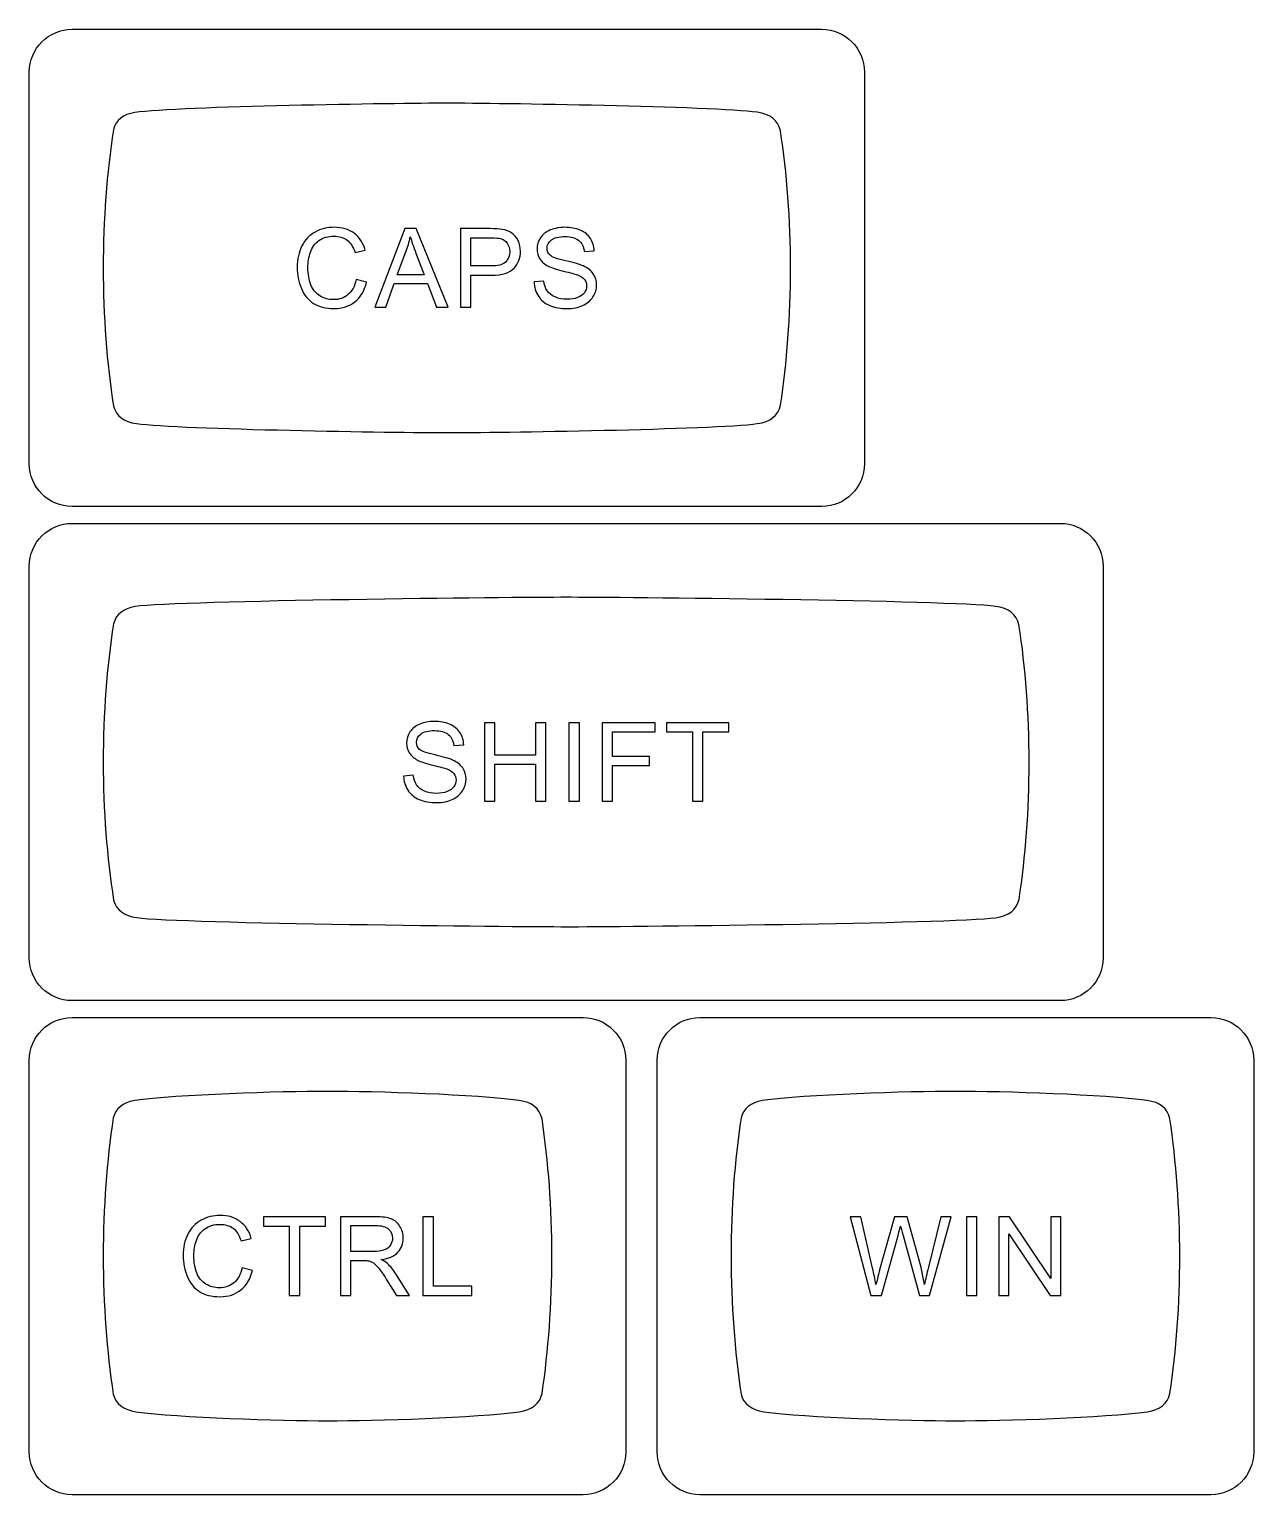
# Model space of a CAD drawing. Header units: millimetres. Extents: x -493 to 473, y -489 to 489.
# Drawn here: x -481.3 to -434.1, y -488.9 to -432.4 of the extents above; entities that cross this region are included whole.
import ezdxf

# ---------------------------------------------------------------- set-up
doc = ezdxf.new("R2010")
doc.units = ezdxf.units.MM
doc.header["$MEASUREMENT"] = 0
doc.layers.add('Layer 1', color=7, linetype='Continuous')

msp = doc.modelspace()

# ---------------------------------------------------------------- linework, layer by layer
at = {"layer": 'Layer 1', "color": 251}
for points, knots in [([(-479.6309, -450.8144), (-479.6309, -450.8144), (-450.7235, -450.8144), (-450.7235, -450.8144), (-450.7235, -450.8144), (-449.818, -450.8144), (-449.0772, -450.0736), (-449.0772, -449.1681), (-449.0772, -449.1681), (-449.0772, -449.1681), (-449.0772, -434.0607), (-449.0772, -434.0607), (-449.0772, -434.0607), (-449.0772, -433.1552), (-449.818, -432.4144), (-450.7235, -432.4144), (-450.7235, -432.4144), (-450.7235, -432.4144), (-479.6309, -432.4144), (-479.6309, -432.4144), (-479.6309, -432.4144), (-480.5364, -432.4144), (-481.2772, -433.1552), (-481.2772, -434.0607), (-481.2772, -434.0607), (-481.2772, -434.0607), (-481.2772, -449.1681), (-481.2772, -449.1681), (-481.2772, -449.1681), (-481.2772, -450.0736), (-480.5364, -450.8144), (-479.6309, -450.8144)], [0, 0, 0, 0, 0.1111111, 0.1111111, 0.1111111, 0.1111111, 0.2222222, 0.2222222, 0.2222222, 0.2222222, 0.3333333, 0.3333333, 0.3333333, 0.3333333, 0.4444444, 0.4444444, 0.4444444, 0.4444444, 0.5555556, 0.5555556, 0.5555556, 0.5555556, 0.6666667, 0.6666667, 0.6666667, 0.6666667, 0.7777778, 0.7777778, 0.7777778, 0.7777778, 1, 1, 1, 1]), ([(-465.1772, -435.265), (-463.3049, -435.2654), (-454.8796, -435.3875), (-453.2145, -435.6131), (-453.2145, -435.6131), (-453.2145, -435.6131), (-453.2145, -435.6131), (-453.2145, -435.6131), (-453.2145, -435.6131), (-452.7087, -435.686), (-452.4074, -435.9186), (-452.3166, -436.3233), (-452.3166, -436.3233), (-452.0653, -437.9762), (-451.9277, -439.7578), (-451.9273, -441.6155), (-451.9273, -441.6155), (-451.9269, -443.4732), (-452.0635, -445.2549), (-452.3141, -446.9078), (-452.3141, -446.9078), (-452.4045, -447.312), (-452.7052, -447.5444), (-453.21, -447.6173), (-453.21, -447.6173), (-454.8754, -447.8422), (-463.3123, -447.9652), (-465.1741, -447.9648), (-465.1741, -447.9648), (-467.036, -447.9645), (-475.4771, -447.8412), (-477.1431, -447.6154), (-477.1431, -447.6154), (-477.1431, -447.6154), (-477.143, -447.615), (-477.143, -447.615), (-477.143, -447.615), (-477.6345, -447.5442), (-477.933, -447.3225), (-478.0326, -446.9386), (-478.0326, -446.9386), (-478.2872, -445.2764), (-478.4267, -443.4843), (-478.4271, -441.6134), (-478.4271, -441.6134), (-478.4275, -439.7425), (-478.2888, -437.9472), (-478.0346, -436.2839), (-478.0346, -436.2839), (-477.9384, -435.917), (-477.6598, -435.699), (-477.2038, -435.6198), (-477.2038, -435.6198), (-475.5215, -435.3898), (-467.0495, -435.2646), (-465.1772, -435.265)], [0, 0, 0, 0, 0.0666667, 0.0666667, 0.0666667, 0.0666667, 0.1333333, 0.1333333, 0.1333333, 0.1333333, 0.2, 0.2, 0.2, 0.2, 0.2666667, 0.2666667, 0.2666667, 0.2666667, 0.3333333, 0.3333333, 0.3333333, 0.3333333, 0.4, 0.4, 0.4, 0.4, 0.4666667, 0.4666667, 0.4666667, 0.4666667, 0.5333333, 0.5333333, 0.5333333, 0.5333333, 0.6, 0.6, 0.6, 0.6, 0.6666667, 0.6666667, 0.6666667, 0.6666667, 0.7333333, 0.7333333, 0.7333333, 0.7333333, 0.8, 0.8, 0.8, 0.8, 0.8666667, 0.8666667, 0.8666667, 0.8666667, 1, 1, 1, 1]), ([(-479.6309, -469.8644), (-479.6309, -469.8644), (-441.5236, -469.8644), (-441.5236, -469.8644), (-441.5236, -469.8644), (-440.618, -469.8644), (-439.8772, -469.1236), (-439.8772, -468.2181), (-439.8772, -468.2181), (-439.8772, -468.2181), (-439.8772, -453.1107), (-439.8772, -453.1107), (-439.8772, -453.1107), (-439.8772, -452.2052), (-440.618, -451.4644), (-441.5236, -451.4644), (-441.5236, -451.4644), (-441.5236, -451.4644), (-479.6309, -451.4644), (-479.6309, -451.4644), (-479.6309, -451.4644), (-480.5364, -451.4644), (-481.2772, -452.2052), (-481.2772, -453.1107), (-481.2772, -453.1107), (-481.2772, -453.1107), (-481.2772, -468.2181), (-481.2772, -468.2181), (-481.2772, -468.2181), (-481.2772, -469.1236), (-480.5364, -469.8644), (-479.6309, -469.8644)], [0, 0, 0, 0, 0.1111111, 0.1111111, 0.1111111, 0.1111111, 0.2222222, 0.2222222, 0.2222222, 0.2222222, 0.3333333, 0.3333333, 0.3333333, 0.3333333, 0.4444444, 0.4444444, 0.4444444, 0.4444444, 0.5555556, 0.5555556, 0.5555556, 0.5555556, 0.6666667, 0.6666667, 0.6666667, 0.6666667, 0.7777778, 0.7777778, 0.7777778, 0.7777778, 1, 1, 1, 1]), ([(-460.5772, -454.315), (-458.6874, -454.3154), (-445.7072, -454.4375), (-444.0266, -454.6631), (-444.0266, -454.6631), (-444.0266, -454.6631), (-444.0266, -454.6631), (-444.0266, -454.6631), (-444.0266, -454.6631), (-443.516, -454.736), (-443.2119, -454.9686), (-443.1203, -455.3733), (-443.1203, -455.3733), (-442.8666, -457.0262), (-442.7277, -458.8078), (-442.7274, -460.6655), (-442.7274, -460.6655), (-442.7269, -462.5232), (-442.8648, -464.3049), (-443.1178, -465.9578), (-443.1178, -465.9578), (-443.209, -466.362), (-443.5125, -466.5944), (-444.022, -466.6673), (-444.022, -466.6673), (-445.7029, -466.8922), (-458.6949, -467.0152), (-460.5741, -467.0148), (-460.5741, -467.0148), (-462.4533, -467.0145), (-475.4495, -466.8912), (-477.131, -466.6655), (-477.131, -466.6655), (-477.131, -466.6655), (-477.1309, -466.665), (-477.1309, -466.665), (-477.1309, -466.665), (-477.6271, -466.5942), (-477.9283, -466.3725), (-478.0289, -465.9886), (-478.0289, -465.9886), (-478.2859, -464.3264), (-478.4267, -462.5343), (-478.427, -460.6634), (-478.427, -460.6634), (-478.4275, -458.7925), (-478.2875, -456.9972), (-478.0309, -455.334), (-478.0309, -455.334), (-477.9338, -454.967), (-477.6526, -454.749), (-477.1924, -454.6698), (-477.1924, -454.6698), (-475.4943, -454.4398), (-462.467, -454.3146), (-460.5772, -454.315)], [0, 0, 0, 0, 0.0666667, 0.0666667, 0.0666667, 0.0666667, 0.1333333, 0.1333333, 0.1333333, 0.1333333, 0.2, 0.2, 0.2, 0.2, 0.2666667, 0.2666667, 0.2666667, 0.2666667, 0.3333333, 0.3333333, 0.3333333, 0.3333333, 0.4, 0.4, 0.4, 0.4, 0.4666667, 0.4666667, 0.4666667, 0.4666667, 0.5333333, 0.5333333, 0.5333333, 0.5333333, 0.6, 0.6, 0.6, 0.6, 0.6666667, 0.6666667, 0.6666667, 0.6666667, 0.7333333, 0.7333333, 0.7333333, 0.7333333, 0.8, 0.8, 0.8, 0.8, 0.8666667, 0.8666667, 0.8666667, 0.8666667, 1, 1, 1, 1]), ([(-479.6309, -488.9144), (-479.6309, -488.9144), (-459.9235, -488.9144), (-459.9235, -488.9144), (-459.9235, -488.9144), (-459.018, -488.9144), (-458.2772, -488.1736), (-458.2772, -487.2681), (-458.2772, -487.2681), (-458.2772, -487.2681), (-458.2772, -472.1607), (-458.2772, -472.1607), (-458.2772, -472.1607), (-458.2772, -471.2552), (-459.018, -470.5144), (-459.9235, -470.5144), (-459.9235, -470.5144), (-459.9235, -470.5144), (-479.6309, -470.5144), (-479.6309, -470.5144), (-479.6309, -470.5144), (-480.5364, -470.5144), (-481.2772, -471.2552), (-481.2772, -472.1607), (-481.2772, -472.1607), (-481.2772, -472.1607), (-481.2772, -487.2681), (-481.2772, -487.2681), (-481.2772, -487.2681), (-481.2772, -488.1736), (-480.5364, -488.9144), (-479.6309, -488.9144)], [0, 0, 0, 0, 0.1111111, 0.1111111, 0.1111111, 0.1111111, 0.2222222, 0.2222222, 0.2222222, 0.2222222, 0.3333333, 0.3333333, 0.3333333, 0.3333333, 0.4444444, 0.4444444, 0.4444444, 0.4444444, 0.5555556, 0.5555556, 0.5555556, 0.5555556, 0.6666667, 0.6666667, 0.6666667, 0.6666667, 0.7777778, 0.7777778, 0.7777778, 0.7777778, 1, 1, 1, 1]), ([(-455.4238, -488.9144), (-455.4238, -488.9144), (-435.7164, -488.9144), (-435.7164, -488.9144), (-435.7164, -488.9144), (-434.8109, -488.9144), (-434.0701, -488.1736), (-434.0701, -487.2681), (-434.0701, -487.2681), (-434.0701, -487.2681), (-434.0701, -472.1607), (-434.0701, -472.1607), (-434.0701, -472.1607), (-434.0701, -471.2552), (-434.8109, -470.5144), (-435.7164, -470.5144), (-435.7164, -470.5144), (-435.7164, -470.5144), (-455.4238, -470.5144), (-455.4238, -470.5144), (-455.4238, -470.5144), (-456.3293, -470.5144), (-457.0701, -471.2552), (-457.0701, -472.1607), (-457.0701, -472.1607), (-457.0701, -472.1607), (-457.0701, -487.2681), (-457.0701, -487.2681), (-457.0701, -487.2681), (-457.0701, -488.1736), (-456.3293, -488.9144), (-455.4238, -488.9144)], [0, 0, 0, 0, 0.1111111, 0.1111111, 0.1111111, 0.1111111, 0.2222222, 0.2222222, 0.2222222, 0.2222222, 0.3333333, 0.3333333, 0.3333333, 0.3333333, 0.4444444, 0.4444444, 0.4444444, 0.4444444, 0.5555556, 0.5555556, 0.5555556, 0.5555556, 0.6666667, 0.6666667, 0.6666667, 0.6666667, 0.7777778, 0.7777778, 0.7777778, 0.7777778, 1, 1, 1, 1]), ([(-469.7788, -473.365), (-467.9415, -473.3654), (-464.0243, -473.4875), (-462.3904, -473.7131), (-462.3904, -473.7131), (-462.3904, -473.7131), (-462.3904, -473.7131), (-462.3904, -473.7131), (-462.3904, -473.7131), (-461.894, -473.786), (-461.5984, -474.0186), (-461.5093, -474.4233), (-461.5093, -474.4233), (-461.2627, -476.0763), (-461.1277, -477.8578), (-461.1273, -479.7155), (-461.1273, -479.7155), (-461.1269, -481.5732), (-461.261, -483.3549), (-461.5069, -485.0078), (-461.5069, -485.0078), (-461.5955, -485.412), (-461.8906, -485.6444), (-462.3859, -485.7172), (-462.3859, -485.7172), (-464.0201, -485.9422), (-467.9488, -486.0652), (-469.7757, -486.0648), (-469.7757, -486.0648), (-471.6027, -486.0645), (-475.5324, -485.9412), (-477.1671, -485.7155), (-477.1671, -485.7155), (-477.1671, -485.7155), (-477.1671, -485.715), (-477.1671, -485.715), (-477.1671, -485.715), (-477.6494, -485.6442), (-477.9423, -485.4225), (-478.0401, -485.0386), (-478.0401, -485.0386), (-478.2899, -483.3764), (-478.4268, -481.5842), (-478.4271, -479.7134), (-478.4271, -479.7134), (-478.4275, -477.8425), (-478.2914, -476.0472), (-478.042, -474.3839), (-478.042, -474.3839), (-477.9476, -474.017), (-477.6742, -473.799), (-477.2268, -473.7198), (-477.2268, -473.7198), (-475.576, -473.4898), (-471.616, -473.3646), (-469.7788, -473.365)], [0, 0, 0, 0, 0.0666667, 0.0666667, 0.0666667, 0.0666667, 0.1333333, 0.1333333, 0.1333333, 0.1333333, 0.2, 0.2, 0.2, 0.2, 0.2666667, 0.2666667, 0.2666667, 0.2666667, 0.3333333, 0.3333333, 0.3333333, 0.3333333, 0.4, 0.4, 0.4, 0.4, 0.4666667, 0.4666667, 0.4666667, 0.4666667, 0.5333333, 0.5333333, 0.5333333, 0.5333333, 0.6, 0.6, 0.6, 0.6, 0.6666667, 0.6666667, 0.6666667, 0.6666667, 0.7333333, 0.7333333, 0.7333333, 0.7333333, 0.8, 0.8, 0.8, 0.8, 0.8666667, 0.8666667, 0.8666667, 0.8666667, 1, 1, 1, 1]), ([(-445.5717, -473.365), (-443.7344, -473.3654), (-439.8172, -473.4875), (-438.1833, -473.7131), (-438.1833, -473.7131), (-438.1833, -473.7131), (-438.1833, -473.7131), (-438.1833, -473.7131), (-438.1833, -473.7131), (-437.6869, -473.786), (-437.3913, -474.0186), (-437.3022, -474.4233), (-437.3022, -474.4233), (-437.0556, -476.0763), (-436.9206, -477.8578), (-436.9202, -479.7155), (-436.9202, -479.7155), (-436.9198, -481.5732), (-437.0539, -483.3549), (-437.2998, -485.0078), (-437.2998, -485.0078), (-437.3884, -485.412), (-437.6835, -485.6444), (-438.1788, -485.7172), (-438.1788, -485.7172), (-439.813, -485.9422), (-443.7417, -486.0652), (-445.5686, -486.0648), (-445.5686, -486.0648), (-447.3956, -486.0645), (-451.3253, -485.9412), (-452.96, -485.7155), (-452.96, -485.7155), (-452.96, -485.7155), (-452.96, -485.715), (-452.96, -485.715), (-452.96, -485.715), (-453.4423, -485.6442), (-453.7352, -485.4225), (-453.833, -485.0386), (-453.833, -485.0386), (-454.0828, -483.3764), (-454.2197, -481.5842), (-454.22, -479.7134), (-454.22, -479.7134), (-454.2204, -477.8425), (-454.0843, -476.0472), (-453.8349, -474.3839), (-453.8349, -474.3839), (-453.7405, -474.017), (-453.4671, -473.799), (-453.0197, -473.7198), (-453.0197, -473.7198), (-451.3689, -473.4898), (-447.4089, -473.3646), (-445.5717, -473.365)], [0, 0, 0, 0, 0.0666667, 0.0666667, 0.0666667, 0.0666667, 0.1333333, 0.1333333, 0.1333333, 0.1333333, 0.2, 0.2, 0.2, 0.2, 0.2666667, 0.2666667, 0.2666667, 0.2666667, 0.3333333, 0.3333333, 0.3333333, 0.3333333, 0.4, 0.4, 0.4, 0.4, 0.4666667, 0.4666667, 0.4666667, 0.4666667, 0.5333333, 0.5333333, 0.5333333, 0.5333333, 0.6, 0.6, 0.6, 0.6, 0.6666667, 0.6666667, 0.6666667, 0.6666667, 0.7333333, 0.7333333, 0.7333333, 0.7333333, 0.8, 0.8, 0.8, 0.8, 0.8666667, 0.8666667, 0.8666667, 0.8666667, 1, 1, 1, 1])]:
    msp.add_open_spline(points, degree=3, knots=knots, dxfattribs=at)
at = {"layer": 'Layer 1', "color": 132}
for points, knots in [([(-468.6754, -442.0671), (-468.6754, -442.0671), (-468.2732, -442.1687), (-468.2732, -442.1687), (-468.2732, -442.1687), (-468.3571, -442.4982), (-468.5081, -442.7487), (-468.7262, -442.9216), (-468.7262, -442.9216), (-468.9442, -443.0944), (-469.2109, -443.1812), (-469.5262, -443.1812), (-469.5262, -443.1812), (-469.8522, -443.1812), (-470.1175, -443.1149), (-470.3221, -442.9815), (-470.3221, -442.9815), (-470.5267, -442.8489), (-470.6819, -442.6563), (-470.7885, -442.4044), (-470.7885, -442.4044), (-470.895, -442.1518), (-470.9486, -441.8816), (-470.9486, -441.5923), (-470.9486, -441.5923), (-470.9486, -441.2769), (-470.8887, -441.0018), (-470.768, -440.7668), (-470.768, -440.7668), (-470.6474, -440.5319), (-470.4759, -440.3534), (-470.2537, -440.2313), (-470.2537, -440.2313), (-470.0314, -440.1092), (-469.7866, -440.0486), (-469.5199, -440.0486), (-469.5199, -440.0486), (-469.2165, -440.0486), (-468.9618, -440.1255), (-468.7558, -440.28), (-468.7558, -440.28), (-468.5491, -440.4345), (-468.4051, -440.6511), (-468.324, -440.9305), (-468.324, -440.9305), (-468.324, -440.9305), (-468.7177, -441.0236), (-468.7177, -441.0236), (-468.7177, -441.0236), (-468.7875, -440.8035), (-468.8898, -440.6426), (-469.0232, -440.5424), (-469.0232, -440.5424), (-469.1565, -440.4415), (-469.3245, -440.3915), (-469.527, -440.3915), (-469.527, -440.3915), (-469.7591, -440.3915), (-469.9538, -440.4472), (-470.1097, -440.5587), (-470.1097, -440.5587), (-470.2657, -440.6701), (-470.3757, -440.8204), (-470.4385, -441.0081), (-470.4385, -441.0081), (-470.502, -441.1965), (-470.5338, -441.3905), (-470.5338, -441.5902), (-470.5338, -441.5902), (-470.5338, -441.8477), (-470.4964, -442.0728), (-470.4216, -442.2647), (-470.4216, -442.2647), (-470.3468, -442.4573), (-470.2304, -442.6005), (-470.0723, -442.6958), (-470.0723, -442.6958), (-469.9143, -442.791), (-469.7436, -442.8383), (-469.5594, -442.8383), (-469.5594, -442.8383), (-469.335, -442.8383), (-469.146, -442.7734), (-468.9907, -442.6443), (-468.9907, -442.6443), (-468.8355, -442.5145), (-468.7304, -442.3225), (-468.6754, -442.0671)], [0, 0, 0, 0, 0.0434783, 0.0434783, 0.0434783, 0.0434783, 0.0869565, 0.0869565, 0.0869565, 0.0869565, 0.1304348, 0.1304348, 0.1304348, 0.1304348, 0.173913, 0.173913, 0.173913, 0.173913, 0.2173913, 0.2173913, 0.2173913, 0.2173913, 0.2608696, 0.2608696, 0.2608696, 0.2608696, 0.3043478, 0.3043478, 0.3043478, 0.3043478, 0.3478261, 0.3478261, 0.3478261, 0.3478261, 0.3913043, 0.3913043, 0.3913043, 0.3913043, 0.4347826, 0.4347826, 0.4347826, 0.4347826, 0.4782609, 0.4782609, 0.4782609, 0.4782609, 0.5217391, 0.5217391, 0.5217391, 0.5217391, 0.5652174, 0.5652174, 0.5652174, 0.5652174, 0.6086957, 0.6086957, 0.6086957, 0.6086957, 0.6521739, 0.6521739, 0.6521739, 0.6521739, 0.6956522, 0.6956522, 0.6956522, 0.6956522, 0.7391304, 0.7391304, 0.7391304, 0.7391304, 0.7826087, 0.7826087, 0.7826087, 0.7826087, 0.826087, 0.826087, 0.826087, 0.826087, 0.8695652, 0.8695652, 0.8695652, 0.8695652, 0.9130435, 0.9130435, 0.9130435, 0.9130435, 1, 1, 1, 1]), ([(-467.9606, -443.1304), (-467.9606, -443.1304), (-466.7979, -440.0994), (-466.7979, -440.0994), (-466.7979, -440.0994), (-466.7979, -440.0994), (-466.3569, -440.0994), (-466.3569, -440.0994), (-466.3569, -440.0994), (-466.3569, -440.0994), (-465.1229, -443.1304), (-465.1229, -443.1304), (-465.1229, -443.1304), (-465.1229, -443.1304), (-465.5794, -443.1304), (-465.5794, -443.1304), (-465.5794, -443.1304), (-465.5794, -443.1304), (-465.9301, -442.2118), (-465.9301, -442.2118), (-465.9301, -442.2118), (-465.9301, -442.2118), (-467.2064, -442.2118), (-467.2064, -442.2118), (-467.2064, -442.2118), (-467.2064, -442.2118), (-467.5352, -443.1304), (-467.5352, -443.1304), (-467.5352, -443.1304), (-467.5352, -443.1304), (-467.9606, -443.1304), (-467.9606, -443.1304)], [0, 0, 0, 0, 0.1111111, 0.1111111, 0.1111111, 0.1111111, 0.2222222, 0.2222222, 0.2222222, 0.2222222, 0.3333333, 0.3333333, 0.3333333, 0.3333333, 0.4444444, 0.4444444, 0.4444444, 0.4444444, 0.5555556, 0.5555556, 0.5555556, 0.5555556, 0.6666667, 0.6666667, 0.6666667, 0.6666667, 0.7777778, 0.7777778, 0.7777778, 0.7777778, 1, 1, 1, 1]), ([(-464.6558, -443.1304), (-464.6558, -443.1304), (-464.6558, -440.0994), (-464.6558, -440.0994), (-464.6558, -440.0994), (-464.6558, -440.0994), (-463.5114, -440.0994), (-463.5114, -440.0994), (-463.5114, -440.0994), (-463.3104, -440.0994), (-463.1565, -440.1092), (-463.05, -440.1283), (-463.05, -440.1283), (-462.9011, -440.153), (-462.7763, -440.2003), (-462.6754, -440.2694), (-462.6754, -440.2694), (-462.5745, -440.3392), (-462.4933, -440.4366), (-462.4319, -440.5615), (-462.4319, -440.5615), (-462.3706, -440.6864), (-462.3402, -440.824), (-462.3402, -440.9742), (-462.3402, -440.9742), (-462.3402, -441.2311), (-462.4221, -441.4491), (-462.5865, -441.6269), (-462.5865, -441.6269), (-462.7501, -441.8054), (-463.0472, -441.8943), (-463.4762, -441.8943), (-463.4762, -441.8943), (-463.4762, -441.8943), (-464.2537, -441.8943), (-464.2537, -441.8943), (-464.2537, -441.8943), (-464.2537, -441.8943), (-464.2537, -443.1304), (-464.2537, -443.1304), (-464.2537, -443.1304), (-464.2537, -443.1304), (-464.6558, -443.1304), (-464.6558, -443.1304)], [0, 0, 0, 0, 0.0833333, 0.0833333, 0.0833333, 0.0833333, 0.1666667, 0.1666667, 0.1666667, 0.1666667, 0.25, 0.25, 0.25, 0.25, 0.3333333, 0.3333333, 0.3333333, 0.3333333, 0.4166667, 0.4166667, 0.4166667, 0.4166667, 0.5, 0.5, 0.5, 0.5, 0.5833333, 0.5833333, 0.5833333, 0.5833333, 0.6666667, 0.6666667, 0.6666667, 0.6666667, 0.75, 0.75, 0.75, 0.75, 0.8333333, 0.8333333, 0.8333333, 0.8333333, 1, 1, 1, 1]), ([(-461.8146, -442.1567), (-461.8146, -442.1567), (-461.4378, -442.1229), (-461.4378, -442.1229), (-461.4378, -442.1229), (-461.4202, -442.2753), (-461.3785, -442.4002), (-461.3129, -442.4982), (-461.3129, -442.4982), (-461.2473, -442.5956), (-461.1457, -442.6746), (-461.0081, -442.7353), (-461.0081, -442.7353), (-460.8705, -442.7953), (-460.7153, -442.8256), (-460.5432, -442.8256), (-460.5432, -442.8256), (-460.3901, -442.8256), (-460.2553, -442.803), (-460.1382, -442.7572), (-460.1382, -442.7572), (-460.0211, -442.7113), (-459.9343, -442.6485), (-459.8771, -442.5688), (-459.8771, -442.5688), (-459.82, -442.4891), (-459.7911, -442.4023), (-459.7911, -442.3091), (-459.7911, -442.3091), (-459.7911, -442.2146), (-459.8186, -442.132), (-459.8736, -442.0608), (-459.8736, -442.0608), (-459.9286, -441.9902), (-460.0196, -441.931), (-460.1466, -441.8823), (-460.1466, -441.8823), (-460.2278, -441.8512), (-460.4077, -441.8018), (-460.6864, -441.7348), (-460.6864, -441.7348), (-460.9651, -441.6678), (-461.1598, -441.605), (-461.2713, -441.5457), (-461.2713, -441.5457), (-461.4159, -441.4695), (-461.5232, -441.375), (-461.5937, -441.2628), (-461.5937, -441.2628), (-461.665, -441.1506), (-461.7003, -441.0243), (-461.7003, -440.8853), (-461.7003, -440.8853), (-461.7003, -440.7315), (-461.6565, -440.5883), (-461.5697, -440.4557), (-461.5697, -440.4557), (-461.483, -440.3223), (-461.3567, -440.2214), (-461.1895, -440.1523), (-461.1895, -440.1523), (-461.0229, -440.0831), (-460.8374, -440.0486), (-460.6335, -440.0486), (-460.6335, -440.0486), (-460.4091, -440.0486), (-460.2109, -440.0845), (-460.0394, -440.1572), (-460.0394, -440.1572), (-459.868, -440.2292), (-459.736, -440.3357), (-459.6436, -440.4768), (-459.6436, -440.4768), (-459.5512, -440.6172), (-459.5018, -440.7767), (-459.4947, -440.9545), (-459.4947, -440.9545), (-459.4947, -440.9545), (-459.88, -440.9841), (-459.88, -440.9841), (-459.88, -440.9841), (-459.9004, -440.7929), (-459.9703, -440.6483), (-460.0895, -440.5509), (-460.0895, -440.5509), (-460.2087, -440.4528), (-460.3851, -440.4042), (-460.618, -440.4042), (-460.618, -440.4042), (-460.8607, -440.4042), (-461.0378, -440.4486), (-461.1485, -440.5375), (-461.1485, -440.5375), (-461.2593, -440.6264), (-461.315, -440.7336), (-461.315, -440.8592), (-461.315, -440.8592), (-461.315, -440.9679), (-461.2755, -441.0575), (-461.1972, -441.128), (-461.1972, -441.128), (-461.1196, -441.1979), (-460.9185, -441.2706), (-460.5926, -441.3439), (-460.5926, -441.3439), (-460.2666, -441.418), (-460.0429, -441.4822), (-459.9216, -441.5373), (-459.9216, -441.5373), (-459.7459, -441.6184), (-459.6154, -441.7207), (-459.5314, -441.8456), (-459.5314, -441.8456), (-459.4474, -441.9698), (-459.4058, -442.113), (-459.4058, -442.2753), (-459.4058, -442.2753), (-459.4058, -442.4368), (-459.4517, -442.5878), (-459.5441, -442.7304), (-459.5441, -442.7304), (-459.6365, -442.8729), (-459.7685, -442.9836), (-459.9413, -443.0627), (-459.9413, -443.0627), (-460.1142, -443.1417), (-460.3082, -443.1812), (-460.5248, -443.1812), (-460.5248, -443.1812), (-460.7986, -443.1812), (-461.0279, -443.141), (-461.2127, -443.0613), (-461.2127, -443.0613), (-461.3983, -442.9815), (-461.5429, -442.8616), (-461.6481, -442.7007), (-461.6481, -442.7007), (-461.7539, -442.5406), (-461.8089, -442.3592), (-461.8146, -442.1567)], [0, 0, 0, 0, 0.0277778, 0.0277778, 0.0277778, 0.0277778, 0.0555556, 0.0555556, 0.0555556, 0.0555556, 0.0833333, 0.0833333, 0.0833333, 0.0833333, 0.1111111, 0.1111111, 0.1111111, 0.1111111, 0.1388889, 0.1388889, 0.1388889, 0.1388889, 0.1666667, 0.1666667, 0.1666667, 0.1666667, 0.1944444, 0.1944444, 0.1944444, 0.1944444, 0.2222222, 0.2222222, 0.2222222, 0.2222222, 0.25, 0.25, 0.25, 0.25, 0.2777778, 0.2777778, 0.2777778, 0.2777778, 0.3055556, 0.3055556, 0.3055556, 0.3055556, 0.3333333, 0.3333333, 0.3333333, 0.3333333, 0.3611111, 0.3611111, 0.3611111, 0.3611111, 0.3888889, 0.3888889, 0.3888889, 0.3888889, 0.4166667, 0.4166667, 0.4166667, 0.4166667, 0.4444444, 0.4444444, 0.4444444, 0.4444444, 0.4722222, 0.4722222, 0.4722222, 0.4722222, 0.5, 0.5, 0.5, 0.5, 0.5277778, 0.5277778, 0.5277778, 0.5277778, 0.5555556, 0.5555556, 0.5555556, 0.5555556, 0.5833333, 0.5833333, 0.5833333, 0.5833333, 0.6111111, 0.6111111, 0.6111111, 0.6111111, 0.6388889, 0.6388889, 0.6388889, 0.6388889, 0.6666667, 0.6666667, 0.6666667, 0.6666667, 0.6944444, 0.6944444, 0.6944444, 0.6944444, 0.7222222, 0.7222222, 0.7222222, 0.7222222, 0.75, 0.75, 0.75, 0.75, 0.7777778, 0.7777778, 0.7777778, 0.7777778, 0.8055556, 0.8055556, 0.8055556, 0.8055556, 0.8333333, 0.8333333, 0.8333333, 0.8333333, 0.8611111, 0.8611111, 0.8611111, 0.8611111, 0.8888889, 0.8888889, 0.8888889, 0.8888889, 0.9166667, 0.9166667, 0.9166667, 0.9166667, 0.9444444, 0.9444444, 0.9444444, 0.9444444, 1, 1, 1, 1]), ([(-467.0886, -441.8858), (-467.0886, -441.8858), (-466.0557, -441.8858), (-466.0557, -441.8858), (-466.0557, -441.8858), (-466.0557, -441.8858), (-466.3718, -441.0455), (-466.3718, -441.0455), (-466.3718, -441.0455), (-466.467, -440.7901), (-466.539, -440.5791), (-466.5891, -440.4126), (-466.5891, -440.4126), (-466.6307, -440.6102), (-466.6864, -440.8042), (-466.7563, -440.9961), (-466.7563, -440.9961), (-466.7563, -440.9961), (-467.0886, -441.8858), (-467.0886, -441.8858)], [0, 0, 0, 0, 0.1666667, 0.1666667, 0.1666667, 0.1666667, 0.3333333, 0.3333333, 0.3333333, 0.3333333, 0.5, 0.5, 0.5, 0.5, 0.6666667, 0.6666667, 0.6666667, 0.6666667, 1, 1, 1, 1]), ([(-464.2537, -441.5387), (-464.2537, -441.5387), (-463.4705, -441.5387), (-463.4705, -441.5387), (-463.4705, -441.5387), (-463.2109, -441.5387), (-463.0274, -441.4907), (-462.9181, -441.394), (-462.9181, -441.394), (-462.8094, -441.2974), (-462.7551, -441.1619), (-462.7551, -440.9862), (-462.7551, -440.9862), (-462.7551, -440.8599), (-462.7868, -440.7513), (-462.851, -440.661), (-462.851, -440.661), (-462.9152, -440.5707), (-462.9999, -440.5107), (-463.1043, -440.4818), (-463.1043, -440.4818), (-463.1721, -440.4641), (-463.2969, -440.455), (-463.4783, -440.455), (-463.4783, -440.455), (-463.4783, -440.455), (-464.2537, -440.455), (-464.2537, -440.455), (-464.2537, -440.455), (-464.2537, -440.455), (-464.2537, -441.5387), (-464.2537, -441.5387)], [0, 0, 0, 0, 0.1111111, 0.1111111, 0.1111111, 0.1111111, 0.2222222, 0.2222222, 0.2222222, 0.2222222, 0.3333333, 0.3333333, 0.3333333, 0.3333333, 0.4444444, 0.4444444, 0.4444444, 0.4444444, 0.5555556, 0.5555556, 0.5555556, 0.5555556, 0.6666667, 0.6666667, 0.6666667, 0.6666667, 0.7777778, 0.7777778, 0.7777778, 0.7777778, 1, 1, 1, 1]), ([(-466.8478, -461.2067), (-466.8478, -461.2067), (-466.471, -461.1729), (-466.471, -461.1729), (-466.471, -461.1729), (-466.4534, -461.3253), (-466.4117, -461.4502), (-466.3461, -461.5482), (-466.3461, -461.5482), (-466.2805, -461.6456), (-466.1789, -461.7246), (-466.0413, -461.7853), (-466.0413, -461.7853), (-465.9037, -461.8453), (-465.7485, -461.8756), (-465.5764, -461.8756), (-465.5764, -461.8756), (-465.4233, -461.8756), (-465.2885, -461.853), (-465.1714, -461.8072), (-465.1714, -461.8072), (-465.0543, -461.7613), (-464.9675, -461.6985), (-464.9103, -461.6188), (-464.9103, -461.6188), (-464.8532, -461.5391), (-464.8243, -461.4523), (-464.8243, -461.3591), (-464.8243, -461.3591), (-464.8243, -461.2646), (-464.8518, -461.182), (-464.9068, -461.1108), (-464.9068, -461.1108), (-464.9618, -461.0402), (-465.0528, -460.981), (-465.1798, -460.9323), (-465.1798, -460.9323), (-465.261, -460.9012), (-465.4409, -460.8518), (-465.7196, -460.7848), (-465.7196, -460.7848), (-465.9983, -460.7178), (-466.193, -460.655), (-466.3045, -460.5957), (-466.3045, -460.5957), (-466.4491, -460.5195), (-466.5564, -460.425), (-466.6269, -460.3128), (-466.6269, -460.3128), (-466.6982, -460.2006), (-466.7335, -460.0743), (-466.7335, -459.9353), (-466.7335, -459.9353), (-466.7335, -459.7815), (-466.6897, -459.6383), (-466.6029, -459.5057), (-466.6029, -459.5057), (-466.5162, -459.3723), (-466.3899, -459.2714), (-466.2227, -459.2023), (-466.2227, -459.2023), (-466.0561, -459.1331), (-465.8706, -459.0986), (-465.6667, -459.0986), (-465.6667, -459.0986), (-465.4423, -459.0986), (-465.2441, -459.1345), (-465.0726, -459.2072), (-465.0726, -459.2072), (-464.9012, -459.2792), (-464.7692, -459.3857), (-464.6768, -459.5268), (-464.6768, -459.5268), (-464.5844, -459.6672), (-464.535, -459.8267), (-464.5279, -460.0045), (-464.5279, -460.0045), (-464.5279, -460.0045), (-464.9132, -460.0341), (-464.9132, -460.0341), (-464.9132, -460.0341), (-464.9336, -459.8429), (-465.0035, -459.6983), (-465.1227, -459.6009), (-465.1227, -459.6009), (-465.2419, -459.5028), (-465.4183, -459.4542), (-465.6512, -459.4542), (-465.6512, -459.4542), (-465.8939, -459.4542), (-466.071, -459.4986), (-466.1817, -459.5875), (-466.1817, -459.5875), (-466.2925, -459.6764), (-466.3482, -459.7836), (-466.3482, -459.9092), (-466.3482, -459.9092), (-466.3482, -460.0179), (-466.3087, -460.1075), (-466.2304, -460.178), (-466.2304, -460.178), (-466.1528, -460.2479), (-465.9517, -460.3206), (-465.6258, -460.3939), (-465.6258, -460.3939), (-465.2998, -460.468), (-465.0761, -460.5322), (-464.9548, -460.5873), (-464.9548, -460.5873), (-464.7791, -460.6684), (-464.6486, -460.7707), (-464.5646, -460.8956), (-464.5646, -460.8956), (-464.4806, -461.0198), (-464.439, -461.163), (-464.439, -461.3253), (-464.439, -461.3253), (-464.439, -461.4868), (-464.4849, -461.6378), (-464.5773, -461.7804), (-464.5773, -461.7804), (-464.6697, -461.9229), (-464.8017, -462.0336), (-464.9745, -462.1127), (-464.9745, -462.1127), (-465.1474, -462.1917), (-465.3414, -462.2312), (-465.558, -462.2312), (-465.558, -462.2312), (-465.8318, -462.2312), (-466.0611, -462.191), (-466.2459, -462.1113), (-466.2459, -462.1113), (-466.4315, -462.0315), (-466.5761, -461.9116), (-466.6813, -461.7507), (-466.6813, -461.7507), (-466.7871, -461.5906), (-466.8421, -461.4092), (-466.8478, -461.2067)], [0, 0, 0, 0, 0.0277778, 0.0277778, 0.0277778, 0.0277778, 0.0555556, 0.0555556, 0.0555556, 0.0555556, 0.0833333, 0.0833333, 0.0833333, 0.0833333, 0.1111111, 0.1111111, 0.1111111, 0.1111111, 0.1388889, 0.1388889, 0.1388889, 0.1388889, 0.1666667, 0.1666667, 0.1666667, 0.1666667, 0.1944444, 0.1944444, 0.1944444, 0.1944444, 0.2222222, 0.2222222, 0.2222222, 0.2222222, 0.25, 0.25, 0.25, 0.25, 0.2777778, 0.2777778, 0.2777778, 0.2777778, 0.3055556, 0.3055556, 0.3055556, 0.3055556, 0.3333333, 0.3333333, 0.3333333, 0.3333333, 0.3611111, 0.3611111, 0.3611111, 0.3611111, 0.3888889, 0.3888889, 0.3888889, 0.3888889, 0.4166667, 0.4166667, 0.4166667, 0.4166667, 0.4444444, 0.4444444, 0.4444444, 0.4444444, 0.4722222, 0.4722222, 0.4722222, 0.4722222, 0.5, 0.5, 0.5, 0.5, 0.5277778, 0.5277778, 0.5277778, 0.5277778, 0.5555556, 0.5555556, 0.5555556, 0.5555556, 0.5833333, 0.5833333, 0.5833333, 0.5833333, 0.6111111, 0.6111111, 0.6111111, 0.6111111, 0.6388889, 0.6388889, 0.6388889, 0.6388889, 0.6666667, 0.6666667, 0.6666667, 0.6666667, 0.6944444, 0.6944444, 0.6944444, 0.6944444, 0.7222222, 0.7222222, 0.7222222, 0.7222222, 0.75, 0.75, 0.75, 0.75, 0.7777778, 0.7777778, 0.7777778, 0.7777778, 0.8055556, 0.8055556, 0.8055556, 0.8055556, 0.8333333, 0.8333333, 0.8333333, 0.8333333, 0.8611111, 0.8611111, 0.8611111, 0.8611111, 0.8888889, 0.8888889, 0.8888889, 0.8888889, 0.9166667, 0.9166667, 0.9166667, 0.9166667, 0.9444444, 0.9444444, 0.9444444, 0.9444444, 1, 1, 1, 1]), ([(-463.7271, -462.1804), (-463.7271, -462.1804), (-463.7271, -459.1494), (-463.7271, -459.1494), (-463.7271, -459.1494), (-463.7271, -459.1494), (-463.3249, -459.1494), (-463.3249, -459.1494), (-463.3249, -459.1494), (-463.3249, -459.1494), (-463.3249, -460.3982), (-463.3249, -460.3982), (-463.3249, -460.3982), (-463.3249, -460.3982), (-461.7586, -460.3982), (-461.7586, -460.3982), (-461.7586, -460.3982), (-461.7586, -460.3982), (-461.7586, -459.1494), (-461.7586, -459.1494), (-461.7586, -459.1494), (-461.7586, -459.1494), (-461.3565, -459.1494), (-461.3565, -459.1494), (-461.3565, -459.1494), (-461.3565, -459.1494), (-461.3565, -462.1804), (-461.3565, -462.1804), (-461.3565, -462.1804), (-461.3565, -462.1804), (-461.7586, -462.1804), (-461.7586, -462.1804), (-461.7586, -462.1804), (-461.7586, -462.1804), (-461.7586, -460.7538), (-461.7586, -460.7538), (-461.7586, -460.7538), (-461.7586, -460.7538), (-463.3249, -460.7538), (-463.3249, -460.7538), (-463.3249, -460.7538), (-463.3249, -460.7538), (-463.3249, -462.1804), (-463.3249, -462.1804), (-463.3249, -462.1804), (-463.3249, -462.1804), (-463.7271, -462.1804), (-463.7271, -462.1804)], [0, 0, 0, 0, 0.0769231, 0.0769231, 0.0769231, 0.0769231, 0.1538462, 0.1538462, 0.1538462, 0.1538462, 0.2307692, 0.2307692, 0.2307692, 0.2307692, 0.3076923, 0.3076923, 0.3076923, 0.3076923, 0.3846154, 0.3846154, 0.3846154, 0.3846154, 0.4615385, 0.4615385, 0.4615385, 0.4615385, 0.5384615, 0.5384615, 0.5384615, 0.5384615, 0.6153846, 0.6153846, 0.6153846, 0.6153846, 0.6923077, 0.6923077, 0.6923077, 0.6923077, 0.7692308, 0.7692308, 0.7692308, 0.7692308, 0.8461538, 0.8461538, 0.8461538, 0.8461538, 1, 1, 1, 1]), ([(-460.4703, -462.1804), (-460.4703, -462.1804), (-460.4703, -459.1494), (-460.4703, -459.1494), (-460.4703, -459.1494), (-460.4703, -459.1494), (-460.0681, -459.1494), (-460.0681, -459.1494), (-460.0681, -459.1494), (-460.0681, -459.1494), (-460.0681, -462.1804), (-460.0681, -462.1804), (-460.0681, -462.1804), (-460.0681, -462.1804), (-460.4703, -462.1804), (-460.4703, -462.1804)], [0, 0, 0, 0, 0.2, 0.2, 0.2, 0.2, 0.4, 0.4, 0.4, 0.4, 0.6, 0.6, 0.6, 0.6, 1, 1, 1, 1]), ([(-459.1919, -462.1804), (-459.1919, -462.1804), (-459.1919, -459.1494), (-459.1919, -459.1494), (-459.1919, -459.1494), (-459.1919, -459.1494), (-457.1472, -459.1494), (-457.1472, -459.1494), (-457.1472, -459.1494), (-457.1472, -459.1494), (-457.1472, -459.505), (-457.1472, -459.505), (-457.1472, -459.505), (-457.1472, -459.505), (-458.7897, -459.505), (-458.7897, -459.505), (-458.7897, -459.505), (-458.7897, -459.505), (-458.7897, -460.449), (-458.7897, -460.449), (-458.7897, -460.449), (-458.7897, -460.449), (-457.3673, -460.449), (-457.3673, -460.449), (-457.3673, -460.449), (-457.3673, -460.449), (-457.3673, -460.8046), (-457.3673, -460.8046), (-457.3673, -460.8046), (-457.3673, -460.8046), (-458.7897, -460.8046), (-458.7897, -460.8046), (-458.7897, -460.8046), (-458.7897, -460.8046), (-458.7897, -462.1804), (-458.7897, -462.1804), (-458.7897, -462.1804), (-458.7897, -462.1804), (-459.1919, -462.1804), (-459.1919, -462.1804)], [0, 0, 0, 0, 0.0909091, 0.0909091, 0.0909091, 0.0909091, 0.1818182, 0.1818182, 0.1818182, 0.1818182, 0.2727273, 0.2727273, 0.2727273, 0.2727273, 0.3636364, 0.3636364, 0.3636364, 0.3636364, 0.4545455, 0.4545455, 0.4545455, 0.4545455, 0.5454545, 0.5454545, 0.5454545, 0.5454545, 0.6363636, 0.6363636, 0.6363636, 0.6363636, 0.7272727, 0.7272727, 0.7272727, 0.7272727, 0.8181818, 0.8181818, 0.8181818, 0.8181818, 1, 1, 1, 1]), ([(-455.7079, -462.1804), (-455.7079, -462.1804), (-455.7079, -459.505), (-455.7079, -459.505), (-455.7079, -459.505), (-455.7079, -459.505), (-456.7069, -459.505), (-456.7069, -459.505), (-456.7069, -459.505), (-456.7069, -459.505), (-456.7069, -459.1494), (-456.7069, -459.1494), (-456.7069, -459.1494), (-456.7069, -459.1494), (-454.3067, -459.1494), (-454.3067, -459.1494), (-454.3067, -459.1494), (-454.3067, -459.1494), (-454.3067, -459.505), (-454.3067, -459.505), (-454.3067, -459.505), (-454.3067, -459.505), (-455.3057, -459.505), (-455.3057, -459.505), (-455.3057, -459.505), (-455.3057, -459.505), (-455.3057, -462.1804), (-455.3057, -462.1804), (-455.3057, -462.1804), (-455.3057, -462.1804), (-455.7079, -462.1804), (-455.7079, -462.1804)], [0, 0, 0, 0, 0.1111111, 0.1111111, 0.1111111, 0.1111111, 0.2222222, 0.2222222, 0.2222222, 0.2222222, 0.3333333, 0.3333333, 0.3333333, 0.3333333, 0.4444444, 0.4444444, 0.4444444, 0.4444444, 0.5555556, 0.5555556, 0.5555556, 0.5555556, 0.6666667, 0.6666667, 0.6666667, 0.6666667, 0.7777778, 0.7777778, 0.7777778, 0.7777778, 1, 1, 1, 1]), ([(-473.0722, -480.1671), (-473.0722, -480.1671), (-472.67, -480.2687), (-472.67, -480.2687), (-472.67, -480.2687), (-472.7539, -480.5982), (-472.9049, -480.8487), (-473.123, -481.0216), (-473.123, -481.0216), (-473.341, -481.1944), (-473.6077, -481.2812), (-473.923, -481.2812), (-473.923, -481.2812), (-474.249, -481.2812), (-474.5143, -481.2149), (-474.7189, -481.0815), (-474.7189, -481.0815), (-474.9235, -480.9489), (-475.0787, -480.7563), (-475.1853, -480.5044), (-475.1853, -480.5044), (-475.2918, -480.2518), (-475.3454, -479.9816), (-475.3454, -479.6923), (-475.3454, -479.6923), (-475.3454, -479.3769), (-475.2855, -479.1018), (-475.1648, -478.8668), (-475.1648, -478.8668), (-475.0442, -478.6319), (-474.8727, -478.4534), (-474.6505, -478.3313), (-474.6505, -478.3313), (-474.4282, -478.2092), (-474.1834, -478.1486), (-473.9167, -478.1486), (-473.9167, -478.1486), (-473.6133, -478.1486), (-473.3586, -478.2255), (-473.1526, -478.38), (-473.1526, -478.38), (-472.9459, -478.5345), (-472.8019, -478.7511), (-472.7208, -479.0305), (-472.7208, -479.0305), (-472.7208, -479.0305), (-473.1145, -479.1236), (-473.1145, -479.1236), (-473.1145, -479.1236), (-473.1843, -478.9035), (-473.2866, -478.7426), (-473.42, -478.6424), (-473.42, -478.6424), (-473.5533, -478.5415), (-473.7213, -478.4915), (-473.9238, -478.4915), (-473.9238, -478.4915), (-474.1559, -478.4915), (-474.3506, -478.5472), (-474.5065, -478.6587), (-474.5065, -478.6587), (-474.6625, -478.7701), (-474.7725, -478.9204), (-474.8353, -479.1081), (-474.8353, -479.1081), (-474.8988, -479.2965), (-474.9306, -479.4905), (-474.9306, -479.6902), (-474.9306, -479.6902), (-474.9306, -479.9477), (-474.8932, -480.1728), (-474.8184, -480.3647), (-474.8184, -480.3647), (-474.7436, -480.5573), (-474.6272, -480.7005), (-474.4691, -480.7958), (-474.4691, -480.7958), (-474.3111, -480.891), (-474.1404, -480.9383), (-473.9562, -480.9383), (-473.9562, -480.9383), (-473.7318, -480.9383), (-473.5428, -480.8734), (-473.3875, -480.7443), (-473.3875, -480.7443), (-473.2323, -480.6145), (-473.1272, -480.4225), (-473.0722, -480.1671)], [0, 0, 0, 0, 0.0434783, 0.0434783, 0.0434783, 0.0434783, 0.0869565, 0.0869565, 0.0869565, 0.0869565, 0.1304348, 0.1304348, 0.1304348, 0.1304348, 0.173913, 0.173913, 0.173913, 0.173913, 0.2173913, 0.2173913, 0.2173913, 0.2173913, 0.2608696, 0.2608696, 0.2608696, 0.2608696, 0.3043478, 0.3043478, 0.3043478, 0.3043478, 0.3478261, 0.3478261, 0.3478261, 0.3478261, 0.3913043, 0.3913043, 0.3913043, 0.3913043, 0.4347826, 0.4347826, 0.4347826, 0.4347826, 0.4782609, 0.4782609, 0.4782609, 0.4782609, 0.5217391, 0.5217391, 0.5217391, 0.5217391, 0.5652174, 0.5652174, 0.5652174, 0.5652174, 0.6086957, 0.6086957, 0.6086957, 0.6086957, 0.6521739, 0.6521739, 0.6521739, 0.6521739, 0.6956522, 0.6956522, 0.6956522, 0.6956522, 0.7391304, 0.7391304, 0.7391304, 0.7391304, 0.7826087, 0.7826087, 0.7826087, 0.7826087, 0.826087, 0.826087, 0.826087, 0.826087, 0.8695652, 0.8695652, 0.8695652, 0.8695652, 0.9130435, 0.9130435, 0.9130435, 0.9130435, 1, 1, 1, 1]), ([(-471.2547, -481.2304), (-471.2547, -481.2304), (-471.2547, -478.555), (-471.2547, -478.555), (-471.2547, -478.555), (-471.2547, -478.555), (-472.2537, -478.555), (-472.2537, -478.555), (-472.2537, -478.555), (-472.2537, -478.555), (-472.2537, -478.1994), (-472.2537, -478.1994), (-472.2537, -478.1994), (-472.2537, -478.1994), (-469.8535, -478.1994), (-469.8535, -478.1994), (-469.8535, -478.1994), (-469.8535, -478.1994), (-469.8535, -478.555), (-469.8535, -478.555), (-469.8535, -478.555), (-469.8535, -478.555), (-470.8525, -478.555), (-470.8525, -478.555), (-470.8525, -478.555), (-470.8525, -478.555), (-470.8525, -481.2304), (-470.8525, -481.2304), (-470.8525, -481.2304), (-470.8525, -481.2304), (-471.2547, -481.2304), (-471.2547, -481.2304)], [0, 0, 0, 0, 0.1111111, 0.1111111, 0.1111111, 0.1111111, 0.2222222, 0.2222222, 0.2222222, 0.2222222, 0.3333333, 0.3333333, 0.3333333, 0.3333333, 0.4444444, 0.4444444, 0.4444444, 0.4444444, 0.5555556, 0.5555556, 0.5555556, 0.5555556, 0.6666667, 0.6666667, 0.6666667, 0.6666667, 0.7777778, 0.7777778, 0.7777778, 0.7777778, 1, 1, 1, 1]), ([(-469.282, -481.2304), (-469.282, -481.2304), (-469.282, -478.1994), (-469.282, -478.1994), (-469.282, -478.1994), (-469.282, -478.1994), (-467.9386, -478.1994), (-467.9386, -478.1994), (-467.9386, -478.1994), (-467.6684, -478.1994), (-467.4631, -478.2269), (-467.3227, -478.2812), (-467.3227, -478.2812), (-467.1823, -478.3355), (-467.0701, -478.4315), (-466.9861, -478.5691), (-466.9861, -478.5691), (-466.9021, -478.7066), (-466.8605, -478.859), (-466.8605, -479.0256), (-466.8605, -479.0256), (-466.8605, -479.2407), (-466.9304, -479.4221), (-467.0694, -479.5695), (-467.0694, -479.5695), (-467.2084, -479.717), (-467.4228, -479.8101), (-467.7135, -479.8503), (-467.7135, -479.8503), (-467.607, -479.9011), (-467.5266, -479.9519), (-467.4715, -480.0013), (-467.4715, -480.0013), (-467.3544, -480.1086), (-467.2436, -480.2433), (-467.1399, -480.4049), (-467.1399, -480.4049), (-467.1399, -480.4049), (-466.6157, -481.2304), (-466.6157, -481.2304), (-466.6157, -481.2304), (-466.6157, -481.2304), (-467.1166, -481.2304), (-467.1166, -481.2304), (-467.1166, -481.2304), (-467.1166, -481.2304), (-467.5174, -480.5996), (-467.5174, -480.5996), (-467.5174, -480.5996), (-467.6338, -480.4169), (-467.7305, -480.2779), (-467.806, -480.1812), (-467.806, -480.1812), (-467.8822, -480.0846), (-467.9499, -480.0176), (-468.0099, -479.9788), (-468.0099, -479.9788), (-468.0691, -479.9407), (-468.1305, -479.9138), (-468.1926, -479.8983), (-468.1926, -479.8983), (-468.2378, -479.8891), (-468.3118, -479.8842), (-468.4156, -479.8842), (-468.4156, -479.8842), (-468.4156, -479.8842), (-468.8798, -479.8842), (-468.8798, -479.8842), (-468.8798, -479.8842), (-468.8798, -479.8842), (-468.8798, -481.2304), (-468.8798, -481.2304), (-468.8798, -481.2304), (-468.8798, -481.2304), (-469.282, -481.2304), (-469.282, -481.2304)], [0, 0, 0, 0, 0.05, 0.05, 0.05, 0.05, 0.1, 0.1, 0.1, 0.1, 0.15, 0.15, 0.15, 0.15, 0.2, 0.2, 0.2, 0.2, 0.25, 0.25, 0.25, 0.25, 0.3, 0.3, 0.3, 0.3, 0.35, 0.35, 0.35, 0.35, 0.4, 0.4, 0.4, 0.4, 0.45, 0.45, 0.45, 0.45, 0.5, 0.5, 0.5, 0.5, 0.55, 0.55, 0.55, 0.55, 0.6, 0.6, 0.6, 0.6, 0.65, 0.65, 0.65, 0.65, 0.7, 0.7, 0.7, 0.7, 0.75, 0.75, 0.75, 0.75, 0.8, 0.8, 0.8, 0.8, 0.85, 0.85, 0.85, 0.85, 0.9, 0.9, 0.9, 0.9, 1, 1, 1, 1]), ([(-468.8798, -479.5371), (-468.8798, -479.5371), (-468.019, -479.5371), (-468.019, -479.5371), (-468.019, -479.5371), (-467.8356, -479.5371), (-467.6931, -479.518), (-467.5901, -479.4799), (-467.5901, -479.4799), (-467.4871, -479.4425), (-467.4087, -479.3819), (-467.3558, -479.2979), (-467.3558, -479.2979), (-467.3022, -479.2146), (-467.2754, -479.1243), (-467.2754, -479.0263), (-467.2754, -479.0263), (-467.2754, -478.883), (-467.3269, -478.7645), (-467.4306, -478.6721), (-467.4306, -478.6721), (-467.5343, -478.5796), (-467.698, -478.5338), (-467.9217, -478.5338), (-467.9217, -478.5338), (-467.9217, -478.5338), (-468.8798, -478.5338), (-468.8798, -478.5338), (-468.8798, -478.5338), (-468.8798, -478.5338), (-468.8798, -479.5371), (-468.8798, -479.5371)], [0, 0, 0, 0, 0.1111111, 0.1111111, 0.1111111, 0.1111111, 0.2222222, 0.2222222, 0.2222222, 0.2222222, 0.3333333, 0.3333333, 0.3333333, 0.3333333, 0.4444444, 0.4444444, 0.4444444, 0.4444444, 0.5555556, 0.5555556, 0.5555556, 0.5555556, 0.6666667, 0.6666667, 0.6666667, 0.6666667, 0.7777778, 0.7777778, 0.7777778, 0.7777778, 1, 1, 1, 1]), ([(-466.1014, -481.2304), (-466.1014, -481.2304), (-466.1014, -478.1994), (-466.1014, -478.1994), (-466.1014, -478.1994), (-466.1014, -478.1994), (-465.6992, -478.1994), (-465.6992, -478.1994), (-465.6992, -478.1994), (-465.6992, -478.1994), (-465.6992, -480.8748), (-465.6992, -480.8748), (-465.6992, -480.8748), (-465.6992, -480.8748), (-464.2091, -480.8748), (-464.2091, -480.8748), (-464.2091, -480.8748), (-464.2091, -480.8748), (-464.2091, -481.2304), (-464.2091, -481.2304), (-464.2091, -481.2304), (-464.2091, -481.2304), (-466.1014, -481.2304), (-466.1014, -481.2304)], [0, 0, 0, 0, 0.1428571, 0.1428571, 0.1428571, 0.1428571, 0.2857143, 0.2857143, 0.2857143, 0.2857143, 0.4285714, 0.4285714, 0.4285714, 0.4285714, 0.5714286, 0.5714286, 0.5714286, 0.5714286, 0.7142857, 0.7142857, 0.7142857, 0.7142857, 1, 1, 1, 1]), ([(-448.8361, -481.2299), (-448.8361, -481.2299), (-449.6341, -478.1989), (-449.6341, -478.1989), (-449.6341, -478.1989), (-449.6341, -478.1989), (-449.2178, -478.1989), (-449.2178, -478.1989), (-449.2178, -478.1989), (-449.2178, -478.1989), (-448.7635, -480.1864), (-448.7635, -480.1864), (-448.7635, -480.1864), (-448.7141, -480.3945), (-448.6703, -480.6013), (-448.6329, -480.8059), (-448.6329, -480.8059), (-448.5532, -480.4827), (-448.5066, -480.2965), (-448.4932, -480.2471), (-448.4932, -480.2471), (-448.4932, -480.2471), (-447.9203, -478.1989), (-447.9203, -478.1989), (-447.9203, -478.1989), (-447.9203, -478.1989), (-447.437, -478.1989), (-447.437, -478.1989), (-447.437, -478.1989), (-447.437, -478.1989), (-447.0024, -479.7334), (-447.0024, -479.7334), (-447.0024, -479.7334), (-446.8959, -480.1144), (-446.8168, -480.4721), (-446.766, -480.8059), (-446.766, -480.8059), (-446.7258, -480.6147), (-446.6743, -480.3952), (-446.6115, -480.1476), (-446.6115, -480.1476), (-446.6115, -480.1476), (-446.1381, -478.1989), (-446.1381, -478.1989), (-446.1381, -478.1989), (-446.1381, -478.1989), (-445.7352, -478.1989), (-445.7352, -478.1989), (-445.7352, -478.1989), (-445.7352, -478.1989), (-446.565, -481.2299), (-446.565, -481.2299), (-446.565, -481.2299), (-446.565, -481.2299), (-446.9551, -481.2299), (-446.9551, -481.2299), (-446.9551, -481.2299), (-446.9551, -481.2299), (-447.5908, -478.9206), (-447.5908, -478.9206), (-447.5908, -478.9206), (-447.6444, -478.7273), (-447.6769, -478.6088), (-447.6889, -478.565), (-447.6889, -478.565), (-447.7235, -478.7033), (-447.7545, -478.8219), (-447.7813, -478.9199), (-447.7813, -478.9199), (-447.7813, -478.9199), (-448.417, -481.2299), (-448.417, -481.2299), (-448.417, -481.2299), (-448.417, -481.2299), (-448.8361, -481.2299), (-448.8361, -481.2299)], [0, 0, 0, 0, 0.05, 0.05, 0.05, 0.05, 0.1, 0.1, 0.1, 0.1, 0.15, 0.15, 0.15, 0.15, 0.2, 0.2, 0.2, 0.2, 0.25, 0.25, 0.25, 0.25, 0.3, 0.3, 0.3, 0.3, 0.35, 0.35, 0.35, 0.35, 0.4, 0.4, 0.4, 0.4, 0.45, 0.45, 0.45, 0.45, 0.5, 0.5, 0.5, 0.5, 0.55, 0.55, 0.55, 0.55, 0.6, 0.6, 0.6, 0.6, 0.65, 0.65, 0.65, 0.65, 0.7, 0.7, 0.7, 0.7, 0.75, 0.75, 0.75, 0.75, 0.8, 0.8, 0.8, 0.8, 0.85, 0.85, 0.85, 0.85, 0.9, 0.9, 0.9, 0.9, 1, 1, 1, 1]), ([(-445.1468, -481.2299), (-445.1468, -481.2299), (-445.1468, -478.1989), (-445.1468, -478.1989), (-445.1468, -478.1989), (-445.1468, -478.1989), (-444.7446, -478.1989), (-444.7446, -478.1989), (-444.7446, -478.1989), (-444.7446, -478.1989), (-444.7446, -481.2299), (-444.7446, -481.2299), (-444.7446, -481.2299), (-444.7446, -481.2299), (-445.1468, -481.2299), (-445.1468, -481.2299)], [0, 0, 0, 0, 0.2, 0.2, 0.2, 0.2, 0.4, 0.4, 0.4, 0.4, 0.6, 0.6, 0.6, 0.6, 1, 1, 1, 1]), ([(-443.8938, -481.2299), (-443.8938, -481.2299), (-443.8938, -478.1989), (-443.8938, -478.1989), (-443.8938, -478.1989), (-443.8938, -478.1989), (-443.4817, -478.1989), (-443.4817, -478.1989), (-443.4817, -478.1989), (-443.4817, -478.1989), (-441.8914, -480.578), (-441.8914, -480.578), (-441.8914, -480.578), (-441.8914, -480.578), (-441.8914, -478.1989), (-441.8914, -478.1989), (-441.8914, -478.1989), (-441.8914, -478.1989), (-441.5062, -478.1989), (-441.5062, -478.1989), (-441.5062, -478.1989), (-441.5062, -478.1989), (-441.5062, -481.2299), (-441.5062, -481.2299), (-441.5062, -481.2299), (-441.5062, -481.2299), (-441.9182, -481.2299), (-441.9182, -481.2299), (-441.9182, -481.2299), (-441.9182, -481.2299), (-443.5085, -478.8508), (-443.5085, -478.8508), (-443.5085, -478.8508), (-443.5085, -478.8508), (-443.5085, -481.2299), (-443.5085, -481.2299), (-443.5085, -481.2299), (-443.5085, -481.2299), (-443.8938, -481.2299), (-443.8938, -481.2299)], [0, 0, 0, 0, 0.0909091, 0.0909091, 0.0909091, 0.0909091, 0.1818182, 0.1818182, 0.1818182, 0.1818182, 0.2727273, 0.2727273, 0.2727273, 0.2727273, 0.3636364, 0.3636364, 0.3636364, 0.3636364, 0.4545455, 0.4545455, 0.4545455, 0.4545455, 0.5454545, 0.5454545, 0.5454545, 0.5454545, 0.6363636, 0.6363636, 0.6363636, 0.6363636, 0.7272727, 0.7272727, 0.7272727, 0.7272727, 0.8181818, 0.8181818, 0.8181818, 0.8181818, 1, 1, 1, 1])]:
    msp.add_open_spline(points, degree=3, knots=knots, dxfattribs=at)

doc.saveas('drawing.dxf')
